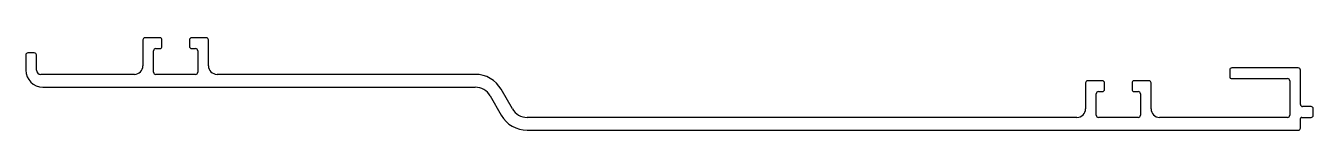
# Model space of a CAD drawing. Extents: x 1313 to 1613, y 1784 to 1806.
import ezdxf

# ---------------------------------------------------------------- set-up
doc = ezdxf.new("R2010")
doc.units = 0
doc.layers.get('0').update_dxf_attribs({"linetype": 'CONTINUOUS'})

msp = doc.modelspace()

# ---------------------------------------------------------------- linework, layer by layer
for p, q in [((1340.12, 1805.49), (1340.12, 1799.49)), ((1344.07, 1805.99), (1340.62, 1805.99)), ((1343.12, 1803.49), (1344.07, 1803.49)), ((1344.57, 1803.99), (1344.57, 1805.49)), ((1350.97, 1805.49), (1350.97, 1803.99)), ((1354.92, 1805.99), (1351.47, 1805.99)), ((1351.47, 1803.49), (1352.42, 1803.49)), ((1355.42, 1799.49), (1355.42, 1805.49)), ((1312.77, 1801.99), (1312.77, 1798.49)), ((1314.77, 1802.49), (1313.27, 1802.49)), ((1315.27, 1798.49), (1315.27, 1801.99)), ((1342.62, 1797.99), (1342.62, 1802.99)), ((1352.92, 1802.99), (1352.92, 1797.99)), ((1338.12, 1797.49), (1316.27, 1797.49)), ((1352.42, 1797.49), (1343.12, 1797.49)), ((1417.69, 1797.49), (1357.42, 1797.49)), ((1593.77, 1798.49), (1593.77, 1796.99)), ((1609.77, 1798.99), (1594.27, 1798.99)), ((1610.27, 1790.49), (1610.27, 1798.49)), ((1316.77, 1794.49), (1417.69, 1794.49)), ((1426.35, 1789.49), (1423.74, 1794.01)), ((1560.12, 1795.49), (1560.12, 1789.49)), ((1564.07, 1795.99), (1560.62, 1795.99)), ((1564.57, 1793.99), (1564.57, 1795.49)), ((1570.97, 1795.49), (1570.97, 1793.99)), ((1574.92, 1795.99), (1571.47, 1795.99)), ((1575.42, 1789.49), (1575.42, 1795.49)), ((1594.27, 1796.49), (1607.27, 1796.49)), ((1607.77, 1795.99), (1607.77, 1787.99)), ((1421.15, 1792.49), (1421.15, 1792.49)), ((1421.15, 1792.49), (1423.75, 1787.99)), ((1562.62, 1787.99), (1562.62, 1792.99)), ((1563.12, 1793.49), (1564.07, 1793.49)), ((1571.47, 1793.49), (1572.42, 1793.49)), ((1572.92, 1792.99), (1572.92, 1787.99)), ((1612.77, 1789.99), (1610.77, 1789.99)), ((1613.27, 1787.99), (1613.27, 1789.49)), ((1558.12, 1787.49), (1429.81, 1787.49)), ((1572.42, 1787.49), (1563.12, 1787.49)), ((1607.27, 1787.49), (1577.42, 1787.49)), ((1610.27, 1784.99), (1610.27, 1787.19)), ((1610.57, 1787.49), (1610.57, 1787.49)), ((1610.57, 1787.49), (1612.77, 1787.49)), ((1429.81, 1784.49), (1609.77, 1784.49))]:
    msp.add_line(p, q)
for centre, radius, start, end in [((1340.62, 1805.49), 0.5, 90, 180), ((1343.12, 1802.99), 0.5, 90, 180), ((1344.07, 1805.49), 0.5, 0, 90), ((1344.07, 1803.99), 0.5, 270, 0), ((1351.47, 1805.49), 0.5, 90, 180), ((1351.47, 1803.99), 0.5, 180, 270), ((1352.42, 1802.99), 0.5, 0, 90), ((1354.92, 1805.49), 0.5, 0, 90), ((1313.27, 1801.99), 0.5, 90, 180), ((1314.77, 1801.99), 0.5, 0, 90), ((1316.77, 1798.49), 4, 180, 270), ((1316.27, 1798.49), 1, 180, 270), ((1338.12, 1799.49), 2, 270, 0), ((1343.12, 1797.99), 0.5, 180, 270), ((1352.42, 1797.99), 0.5, 270, 0), ((1357.42, 1799.49), 2, 180, 270), ((1417.69, 1790.49), 7, 30.1899, 90), ((1594.27, 1798.49), 0.5, 90, 180), ((1594.27, 1796.99), 0.5, 180, 270), ((1609.77, 1798.49), 0.5, 0, 90), ((1417.69, 1790.49), 4, 29.9995, 90), ((1560.62, 1795.49), 0.5, 90, 180), ((1564.07, 1795.49), 0.5, 0, 90), ((1564.07, 1793.99), 0.5, 270, 0), ((1571.47, 1795.49), 0.5, 90, 180), ((1571.47, 1793.99), 0.5, 180, 270), ((1574.92, 1795.49), 0.5, 0, 90), ((1607.27, 1795.99), 0.5, 0, 90), ((1563.12, 1792.99), 0.5, 90, 180), ((1572.42, 1792.99), 0.5, 0, 90), ((1429.81, 1791.49), 7, 209.9995, 270), ((1429.81, 1791.49), 4, 210.0007, 270), ((1558.12, 1789.49), 2, 270, 0), ((1563.12, 1787.99), 0.5, 180, 270), ((1572.42, 1787.99), 0.5, 270, 0), ((1577.42, 1789.49), 2, 180, 270), ((1607.27, 1787.99), 0.5, 270, 0), ((1610.77, 1790.49), 0.5, 180, 270), ((1612.77, 1789.49), 0.5, 0, 90), ((1612.77, 1787.99), 0.5, 270, 0), ((1609.77, 1784.99), 0.5, 270, 0), ((1610.57, 1787.19), 0.3, 90, 180.5169)]:
    msp.add_arc(centre, radius, start, end)

doc.saveas('drawing.dxf')
